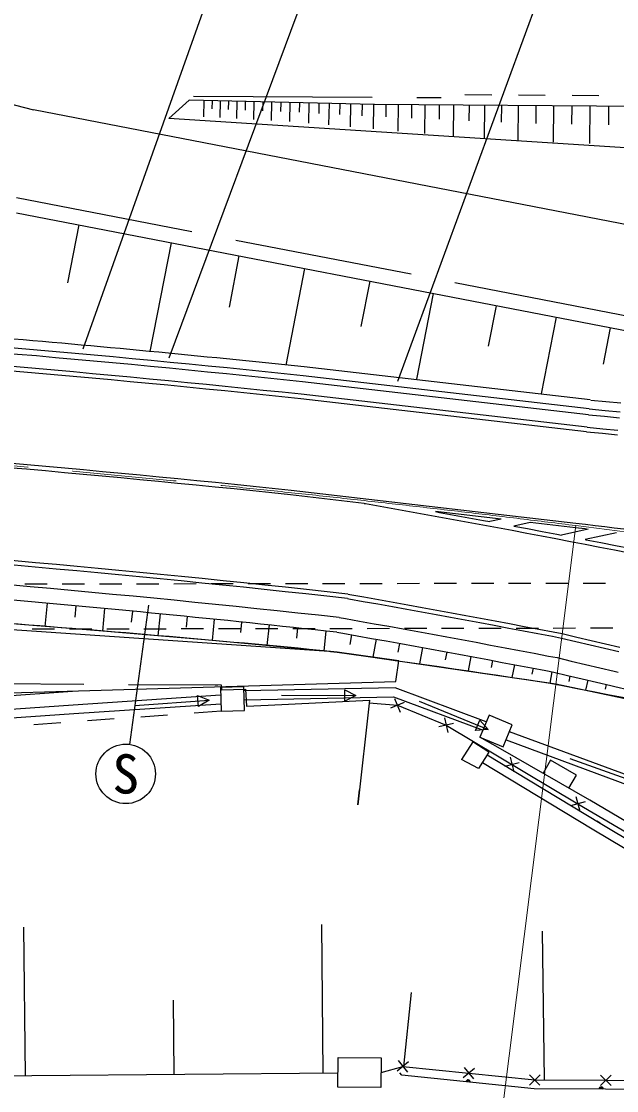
# Model space of a CAD drawing. Units: millimetres, scale not verified. Extents: x 40000 to 680000, y 20000 to 380000.
# Drawn here: x 284006 to 304002, y 266006 to 301959 of the extents above; entities that cross this region are included whole.
import ezdxf
from ezdxf.enums import TextEntityAlignment as Align

# ---------------------------------------------------------------- set-up
doc = ezdxf.new("R2010")
doc.units = ezdxf.units.MM
doc.header["$LTSCALE"] = 1000
doc.linetypes.add('CHAIN', pattern=[18.5, 12, -1.5, 3.5, -1.5])
doc.linetypes.add('DASHED', pattern=[7.5, 6, -1.5])
for name, color, linetype, lineweight in [('M-BGD', 7, 'Continuous', 25), ('M-BGD-EXST', 7, 'Continuous', 25), ('M-BMK', 2, 'CHAIN', 13), ('M-BMK-OTRS', 5, 'Continuous', 25), ('M-STR-HTXT', 7, 'Continuous', 13), ('M-STR-STRC', 7, 'Continuous', 25)]:
    doc.layers.add(name, color=color, linetype=linetype, lineweight=lineweight)
doc.styles.add('ＭＳ ゴシック', font='')
doc.styles.get('ＭＳ ゴシック').set_extended_font_data('MS Gothic')

msp = doc.modelspace()

# ---------------------------------------------------------------- linework, layer by layer
at = {"layer": 'M-BGD', "linetype": 'DASHED'}
for p, q in [((289791, 299445), (298108, 299400)), ((283843, 296035), (310060, 290952))]:
    msp.add_line(p, q, dxfattribs=at)
at = {"layer": 'M-BGD'}
for p, q in [((290140, 299293), (290128, 298751)), ((290411, 299287), (290405, 299016)), ((290682, 299281), (290669, 298722)), ((290961, 299274), (290955, 298995)), ((291241, 299268), (291228, 298691)), ((291529, 299262), (291523, 298973)), ((291818, 299255), (291805, 298660)), ((292116, 299249), (292109, 298951)), ((292414, 299242), (292400, 298627)), ((292721, 299235), (292714, 298928)), ((293029, 299228), (293014, 298592)), ((293347, 299221), (293340, 298903)), ((293665, 299214), (293650, 298536)), ((294004, 299207), (293996, 298867)), ((294343, 299199), (294327, 298475)), ((294705, 299191), (294697, 298829)), ((295067, 299183), (295050, 298411)), ((295454, 299175), (295445, 298788)), ((295840, 299166), (295822, 298342)), ((296252, 299162), (296249, 298750)), ((296664, 299159), (296658, 298267)), ((297111, 299156), (297107, 298710)), ((297557, 299153), (297549, 298187)), ((298039, 299149), (298036, 298666)), ((298522, 299145), (298514, 298101)), ((299805, 299479), (298905, 299485)), ((299044, 299141), (299040, 298619)), ((299566, 299137), (299558, 298008)), ((300131, 299133), (300127, 298568)), ((300696, 299129), (300687, 297941)), ((301605, 299467), (300705, 299473)), ((303405, 299456), (302505, 299462)), ((301289, 299124), (301285, 298530)), ((301883, 299120), (301874, 297899)), ((302494, 299115), (302489, 298505)), ((303105, 299111), (303095, 297855)), ((303732, 299106), (303728, 298478)), ((315467, 296989), (288963, 298692)), ((283842, 295526), (309969, 290460)), ((285567, 293167), (285946, 295118)), ((288336, 290860), (289045, 294517)), ((290992, 292354), (291326, 294075)), ((292897, 290403), (293526, 293649)), ((295424, 291694), (295720, 293223)), ((297292, 289923), (297851, 292810)), ((299704, 291037), (299968, 292399)), ((301483, 289430), (301983, 292009)), ((303560, 290432), (303798, 291657)), ((303116, 289229), (293508, 290339)), ((303059, 288732), (293450, 289842)), ((303082, 288931), (293473, 290041)), ((284876, 283033), (284126, 283032)), ((286126, 283035), (285376, 283034)), ((287376, 283037), (286626, 283036)), ((288626, 283039), (287876, 283038)), ((289876, 283041), (289126, 283040)), ((291126, 283043), (290376, 283042)), ((292376, 283045), (291626, 283044)), ((293626, 283047), (292876, 283046)), ((294876, 283049), (294126, 283048)), ((296126, 283051), (295376, 283050)), ((297376, 283053), (296626, 283052)), ((298626, 283055), (297876, 283054)), ((299876, 283057), (299126, 283056)), ((301126, 283059), (300376, 283058)), ((302376, 283061), (301626, 283060)), ((303626, 283063), (302876, 283062)), ((284808, 281615), (284878, 282393)), ((285810, 281921), (285846, 282305)), ((286742, 281459), (286813, 282215)), ((287710, 281753), (287746, 282126)), ((288606, 281303), (288677, 282036)), ((289551, 281584), (289587, 281946)), ((284373, 281531), (285123, 281532)), ((285623, 281533), (286373, 281535)), ((286873, 281535), (287623, 281537)), ((288123, 281538), (288873, 281539)), ((289373, 281540), (290123, 281541)), ((290424, 281144), (290496, 281854)), ((290623, 281542), (291373, 281543)), ((291381, 281409), (291417, 281760)), ((291873, 281544), (292623, 281545)), ((292266, 280976), (292339, 281664)), ((293123, 281546), (293873, 281547)), ((293257, 281223), (293293, 281562)), ((294373, 281548), (295123, 281549)), ((295623, 281550), (296373, 281552)), ((296873, 281552), (297623, 281554)), ((298123, 281555), (298873, 281556)), ((299373, 281557), (300123, 281558)), ((300623, 281559), (301373, 281560)), ((301873, 281561), (302623, 281562)), ((303123, 281563), (303873, 281564)), ((294175, 280795), (294247, 281459)), ((295047, 281004), (295106, 281332)), ((295829, 280577), (295938, 281184)), ((296664, 280754), (296716, 281043)), ((297395, 280355), (297495, 280902)), ((298257, 280494), (298305, 280753)), ((299025, 280119), (299115, 280603)), ((299804, 280237), (299847, 280466)), ((300498, 279900), (300579, 280328)), ((301170, 280006), (301209, 280208)), ((301766, 279709), (301838, 280087)), ((302406, 279767), (302447, 279942)), ((302972, 279470), (303050, 279802)), ((285718, 279429), (278067, 278883)), ((294867, 279104), (294869, 279479)), ((294869, 279479), (295243, 279289)), ((303631, 279503), (303668, 279657)), ((287818, 278958), (290312, 279131)), ((289925, 279293), (290312, 279131)), ((289951, 278918), (289925, 279293)), ((290312, 279131), (289951, 278918)), ((292743, 279306), (295243, 279289)), ((295243, 279289), (294867, 279104)), ((296870, 279062), (296409, 278869)), ((296543, 279196), (296736, 278735)), ((297367, 279096), (299682, 278151)), ((290713, 278765), (289815, 278700)), ((285327, 278371), (284429, 278306)), ((287122, 278503), (286225, 278437)), ((288917, 278634), (288020, 278568)), ((298519, 278355), (298034, 278233)), ((298215, 278536), (298337, 278051)), ((299264, 278119), (299406, 278466)), ((299406, 278466), (299682, 278151)), ((299682, 278151), (299264, 278119)), ((318754, 271283), (300400, 278072)), ((299168, 277730), (298797, 277142)), ((299711, 277387), (299168, 277730)), ((300107, 277499), (299413, 277894)), ((300288, 277801), (309793, 274278)), ((299711, 277387), (299366, 276841)), ((299655, 277292), (303450, 274995)), ((300427, 277214), (300549, 276729)), ((299366, 276841), (298797, 277142)), ((299495, 277039), (303180, 274807)), ((300730, 277032), (300245, 276910)), ((301784, 277112), (301534, 276678)), ((302651, 276613), (301784, 277112)), ((302432, 277175), (304787, 276334)), ((302401, 276180), (302651, 276613)), ((302636, 275891), (302762, 275407)), ((302941, 275712), (302457, 275586)), ((303450, 274995), (303335, 275064)), ((303335, 275064), (308358, 272060)), ((303180, 274807), (308220, 271792)), ((284142, 266506), (284089, 271505)), ((294142, 266595), (294096, 271595)), ((301585, 266365), (301514, 271365)), ((296859, 266815), (297116, 269301)), ((289142, 266550), (289117, 269050)), ((296089, 266618), (296822, 266820)), ((297016, 266978), (296628, 266663)), ((296664, 267014), (296980, 266626)), ((298879, 266786), (299194, 266398)), ((296791, 266522), (296724, 266604)), ((299231, 266749), (298843, 266434)), ((301429, 266539), (301074, 266187)), ((301076, 266540), (301427, 266185)), ((303816, 266528), (303461, 266176)), ((303463, 266530), (303815, 266174))]:
    msp.add_line(p, q, dxfattribs=at)
for points in [[(328128, 299049), (326893, 299031), (322715, 298964), (295864, 299167), (289638, 299306), (288963, 298692)], [(303141, 289224), (303644, 289177), (304147, 289130)], [(303059, 288732), (303597, 288679), (304100, 288632)], [(303078, 288931), (303616, 288878), (304119, 288831)], [(294677, 281914), (294895, 281877), (295370, 281793), (295859, 281706), (296348, 281618), (296837, 281530), (297326, 281441), (297814, 281351), (298303, 281262), (298791, 281171), (299279, 281081), (299768, 280989), (300256, 280898), (300743, 280805), (301231, 280713), (301719, 280619), (302003, 280565), (302471, 280450), (302958, 280337), (303440, 280224), (303925, 280110), (304054, 280079)], [(296686, 280456), (294613, 280746), (290424, 281144), (286742, 281459), (283135, 281744)], [(294608, 281419), (294810, 281385), (295283, 281301), (295771, 281214), (296260, 281126), (296748, 281038), (297236, 280949), (297724, 280860), (298212, 280770), (298700, 280680), (299188, 280589), (299675, 280498), (300163, 280406), (300650, 280314), (301138, 280221), (301625, 280128), (301896, 280076), (302355, 279964), (302844, 279850), (303326, 279737), (303810, 279623), (303940, 279593), (304419, 279479)], [(122658, 270346), (133158, 270614), (153158, 271943), (173158, 273244), (193158, 274284), (207994, 275784), (213152, 275963), (238024, 277288), (238020, 278416), (252833, 278635), (272196, 279043), (296588, 279763), (296686, 280456)], [(294393, 280774), (294613, 280746), (295091, 280680), (295583, 280611), (296075, 280542), (296567, 280473), (297058, 280403), (297550, 280333), (298042, 280262), (298533, 280190), (299025, 280119), (299516, 280046), (300007, 279973), (300498, 279900), (300989, 279826), (301480, 279752), (301766, 279709), (302238, 279612), (302729, 279517), (303215, 279423), (303704, 279328), (303835, 279303), (304319, 279208)], [(290512, 279647), (290603, 279653), (290604, 279646)], [(299624, 278402), (296558, 279549), (291488, 279448)], [(265746, 277968), (275778, 278288), (285748, 278982), (290699, 279315)], [(265752, 277668), (275793, 277988), (285769, 278683), (290706, 279015)], [(291495, 279149), (296505, 279249), (299518, 278122)], [(295693, 279043), (296639, 278965), (298276, 278294), (302699, 275649), (308639, 272160), (310407, 271533)], [(309826, 272081), (308524, 272563), (303105, 275775), (300107, 277499)], [(296822, 266820), (301251, 266363), (313187, 266309), (315187, 266963), (317305, 266990)], [(216176, 265577), (246889, 266010), (279210, 266464), (294639, 266602)], [(317051, 266238), (315196, 266263), (313235, 266009), (301235, 266063), (296791, 266522)]]:
    msp.add_lwpolyline(points, dxfattribs=at)
at = {"layer": 'M-BGD', "linetype": 'DASHED'}
msp.add_lwpolyline([(173158, 280512), (183559, 280962), (193158, 280983), (200189, 280999), (201075, 280645), (210740, 279814), (213154, 279810), (230711, 279780), (233066, 279790), (250785, 279861), (252873, 279854), (270754, 279797), (272602, 279773), (290718, 279645), (290726, 279483), (291530, 279504), (291570, 278934), (292299, 278972), (295703, 279130), (295306, 275616), (295363, 276118)], dxfattribs=at)
at = {"layer": 'M-BGD'}
for points in [[(290713, 278765), (291505, 278786), (291484, 279585), (290692, 279565)], [(300498, 278309), (299720, 278632), (299413, 277894), (300192, 277571)], [(294643, 267121), (296092, 267112), (296086, 266110), (294637, 266119)]]:
    msp.add_lwpolyline(points, close=True, dxfattribs=at)
for centre, radius, start, end in [((240390, -211106), 503750, 83.95374, 86.28723), ((240390, -211106), 503950, 83.95374, 86.28723), ((240390, -211106), 504250, 83.95374, 85.14281), ((240390, -211106), 496000, 83.71638, 86.28723), ((240390, -211106), 495500, 83.71806, 85.08164), ((242875, -251430), 534692, 84.47089, 85.71642), ((299013, 266292), 75, 354.1024, 174.1024), ((299013, 266292), 60, 354.1024, 174.1024), ((299013, 266292), 50, 354.1024, 174.1024), ((299013, 266292), 50, 354.1024, 174.1024), ((299013, 266292), 50, 354.1024, 174.1024), ((299013, 266292), 50, 354.1024, 174.1024), ((303485, 266053), 75, 359.7413, 179.7413), ((303485, 266053), 60, 359.7413, 179.7413), ((303485, 266053), 50, 359.7413, 179.7413), ((303485, 266053), 50, 359.7413, 179.7413), ((303485, 266053), 50, 359.7413, 179.7413), ((303485, 266053), 50, 359.7413, 179.7413)]:
    msp.add_arc(centre, radius, start, end, dxfattribs=at)
at = {"layer": 'M-BGD-EXST'}
for p, q in [((294077, 313477), (286070, 290939)), ((287648, 277646), (288292, 282328))]:
    msp.add_line(p, q, dxfattribs=at)
msp.add_circle((287511, 276655), 1000, dxfattribs=at)
at = {"layer": 'M-BMK'}
msp.add_lwpolyline([(302628, 285007), (304363, 284784), (305355, 284653), (306346, 284518), (307336, 284377), (308325, 284231), (309313, 284079), (310300, 283918), (311286, 283750), (312270, 283573), (313253, 283386), (314233, 283188), (315211, 282979), (316186, 282758), (317158, 282524), (318127, 282276), (319092, 282014), (320053, 281737), (321009, 281444), (321356, 281334)], dxfattribs=at)
msp.add_arc((240389, -211106), 500000, 82.84949, 86.28723, dxfattribs=at)
at = {"layer": 'M-BMK-OTRS'}
for p, q in [((283238, 299290), (284414, 298980)), ((304824, 295023), (284414, 298984)), ((294503, 280760), (283092, 281546)), ((301958, 279669), (294503, 280760)), ((311563, 277656), (301958, 279669))]:
    msp.add_line(p, q, dxfattribs=at)
at = {"layer": 'M-STR-HTXT'}
msp.add_line((302628, 285005), (299336, 258769), dxfattribs=at)
at = {"layer": 'M-STR-STRC'}
for p, q in [((308584, 322408), (296644, 289846)), ((299097, 317910), (288957, 290639)), ((302993, 288160), (293389, 289270)), ((303010, 288309), (293406, 289419)), ((302636, 285080), (293064, 286187)), ((295526, 285751), (293047, 286038)), ((300121, 285220), (297918, 285475)), ((300121, 285220), (299746, 285139)), ((301099, 285107), (300552, 284988)), ((302619, 284931), (301099, 285107)), ((303048, 284880), (302152, 284685)), ((304002, 284762), (302947, 284533))]:
    msp.add_line(p, q, dxfattribs=at)
for points in [[(302994, 288159), (303527, 288109), (304029, 288061)], [(303008, 288309), (303541, 288258), (304043, 288211)], [(295526, 285751), (295566, 285745), (296059, 285657), (296552, 285569), (297044, 285481), (297537, 285392), (298030, 285302), (298522, 285212), (299015, 285122), (299507, 285031), (299999, 284939), (300491, 284847), (300983, 284755), (301474, 284662), (301966, 284568), (302458, 284474), (302949, 284380), (303440, 284285), (303931, 284190), (304422, 284094)], [(297918, 285475), (298057, 285450), (298549, 285360), (299042, 285269), (299534, 285178), (299746, 285139)], [(300552, 284988), (301010, 284902), (301502, 284809), (301994, 284716), (302152, 284685)], [(302947, 284533), (302977, 284527), (303469, 284432), (303960, 284337), (304451, 284241), (304528, 284226)], [(294982, 282700), (295036, 282690), (295515, 282605), (296005, 282518), (296495, 282430), (296984, 282341), (297474, 282252), (297963, 282163), (298452, 282073), (298942, 281982), (299431, 281892), (299920, 281800), (300408, 281708), (300897, 281616), (301386, 281523), (301874, 281430), (302179, 281371), (302663, 281252), (303146, 281140), (303629, 281027), (304113, 280913)], [(294957, 282552), (295010, 282543), (295489, 282458), (295978, 282370), (296468, 282282), (296958, 282194), (297447, 282105), (297936, 282015), (298425, 281925), (298914, 281835), (299403, 281744), (299892, 281653), (300381, 281561), (300869, 281468), (301358, 281376), (301846, 281282), (302147, 281225), (302628, 281107), (303112, 280994), (303594, 280881), (304079, 280767)]]:
    msp.add_lwpolyline(points, dxfattribs=at)
for centre, radius, start, end in [((240390, -211106), 503175, 83.95374, 86.28723), ((240390, -211106), 503325, 83.95374, 86.28723), ((240390, -211106), 499925, 83.95374, 86.28723), ((240390, -211106), 500075, 83.95374, 86.28723), ((240390, -211106), 500075, 83.95374, 86.28723), ((283761, 125256), 160784, 83.11033, 83.26423), ((283761, 125256), 160934, 79.5729, 83.26423), ((241801, -192325), 477842, 83.61254, 86.31022), ((241801, -192325), 477992, 83.61254, 86.31022)]:
    msp.add_arc(centre, radius, start, end, dxfattribs=at)

# ---------------------------------------------------------------- texts
at = {"layer": 'M-BGD-EXST', "style": 'ＭＳ ゴシック'}
msp.add_text('S', height=1320, dxfattribs=at).set_placement((287511, 276655), align=Align.MIDDLE_CENTER)

doc.saveas('drawing.dxf')
